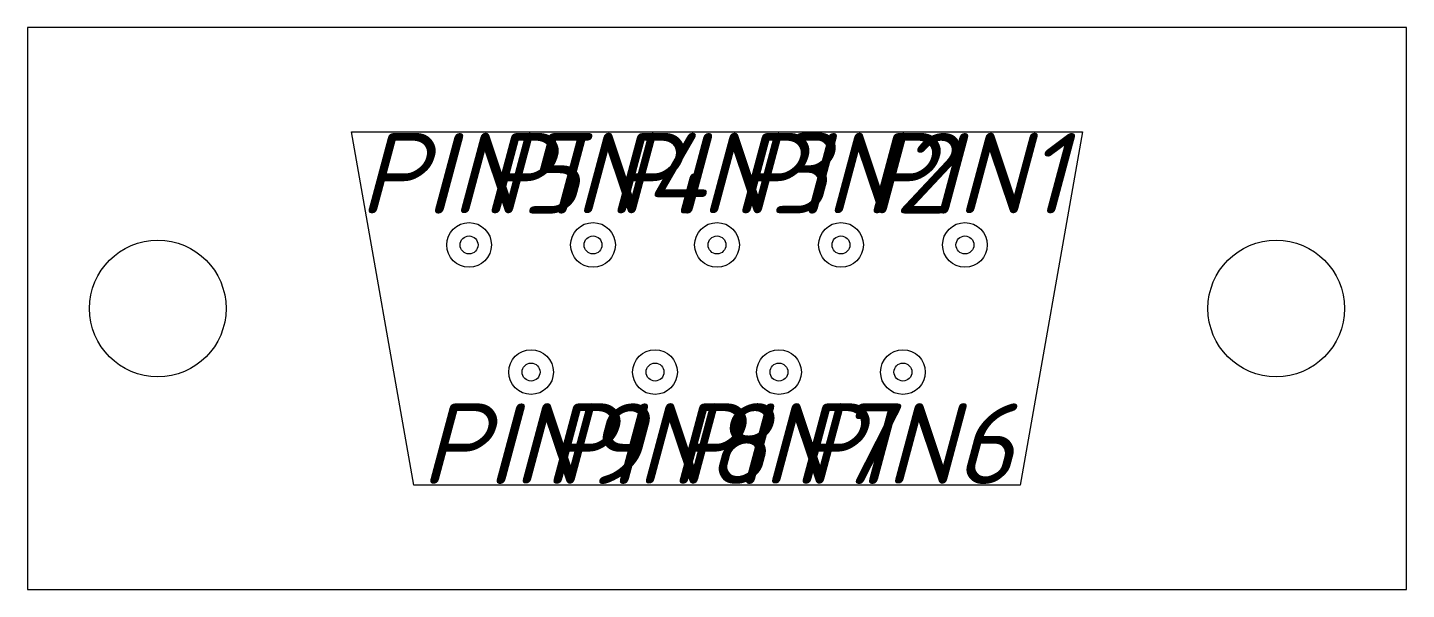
# Model space of a CAD drawing. Header units: millimetres. Extents: x -15.4 to 15.4, y -6.3 to 6.3.
import ezdxf
from ezdxf.enums import TextEntityAlignment as Align

# ---------------------------------------------------------------- set-up
doc = ezdxf.new("R2010")
doc.units = ezdxf.units.MM
doc.styles.add('Номер контакту малий', font='isocpeui.ttf', dxfattribs={"height": 1.8})

msp = doc.modelspace()

# ---------------------------------------------------------------- linework, layer by layer
at = {"color": 0}
for points in [[(-15.405, -6.275), (15.405, -6.275), (15.405, 6.275), (-15.405, 6.275)], [(-8.165, 3.95), (8.165, 3.95), (6.772, -3.95), (-6.772, -3.95)]]:
    msp.add_lwpolyline(points, close=True, dxfattribs=at)
for centre, radius in [((-5.54, 1.42), 0.5), ((-2.77, 1.42), 0.5), ((0, 1.42), 0.5), ((2.77, 1.42), 0.5), ((5.54, 1.42), 0.5), ((-5.54, 1.42), 0.2), ((-2.77, 1.42), 0.2), ((0, 1.42), 0.2), ((2.77, 1.42), 0.2), ((5.54, 1.42), 0.2), ((-12.495, 0), 1.525), ((12.495, 0), 1.525), ((-4.155, -1.42), 0.5), ((-1.385, -1.42), 0.5), ((1.385, -1.42), 0.5), ((4.155, -1.42), 0.5), ((-4.155, -1.42), 0.2), ((-1.385, -1.42), 0.2), ((1.385, -1.42), 0.2), ((4.155, -1.42), 0.2)]:
    msp.add_circle(centre, radius, dxfattribs=at)

# ---------------------------------------------------------------- texts
at = {"color": 0, "style": 'Номер контакту малий', "flags": 8}
for tag, text, p in [('PIN5', '5', (-5.54, 3.02)), ('PIN4', '4', (-2.77, 3.02)), ('PIN3', '3', (0, 3.02)), ('PIN2', '2', (2.77, 3.02)), ('PIN1', '1', (5.54, 3.02)), ('PIN9', '9', (-4.155, -3.02)), ('PIN8', '8', (-1.385, -3.02)), ('PIN7', '7', (1.385, -3.02)), ('PIN6', '6', (4.155, -3.02))]:
    msp.add_attdef(tag, text=text, height=1.8, dxfattribs=at).set_placement(p, align=Align.MIDDLE_CENTER)

doc.saveas('drawing.dxf')
